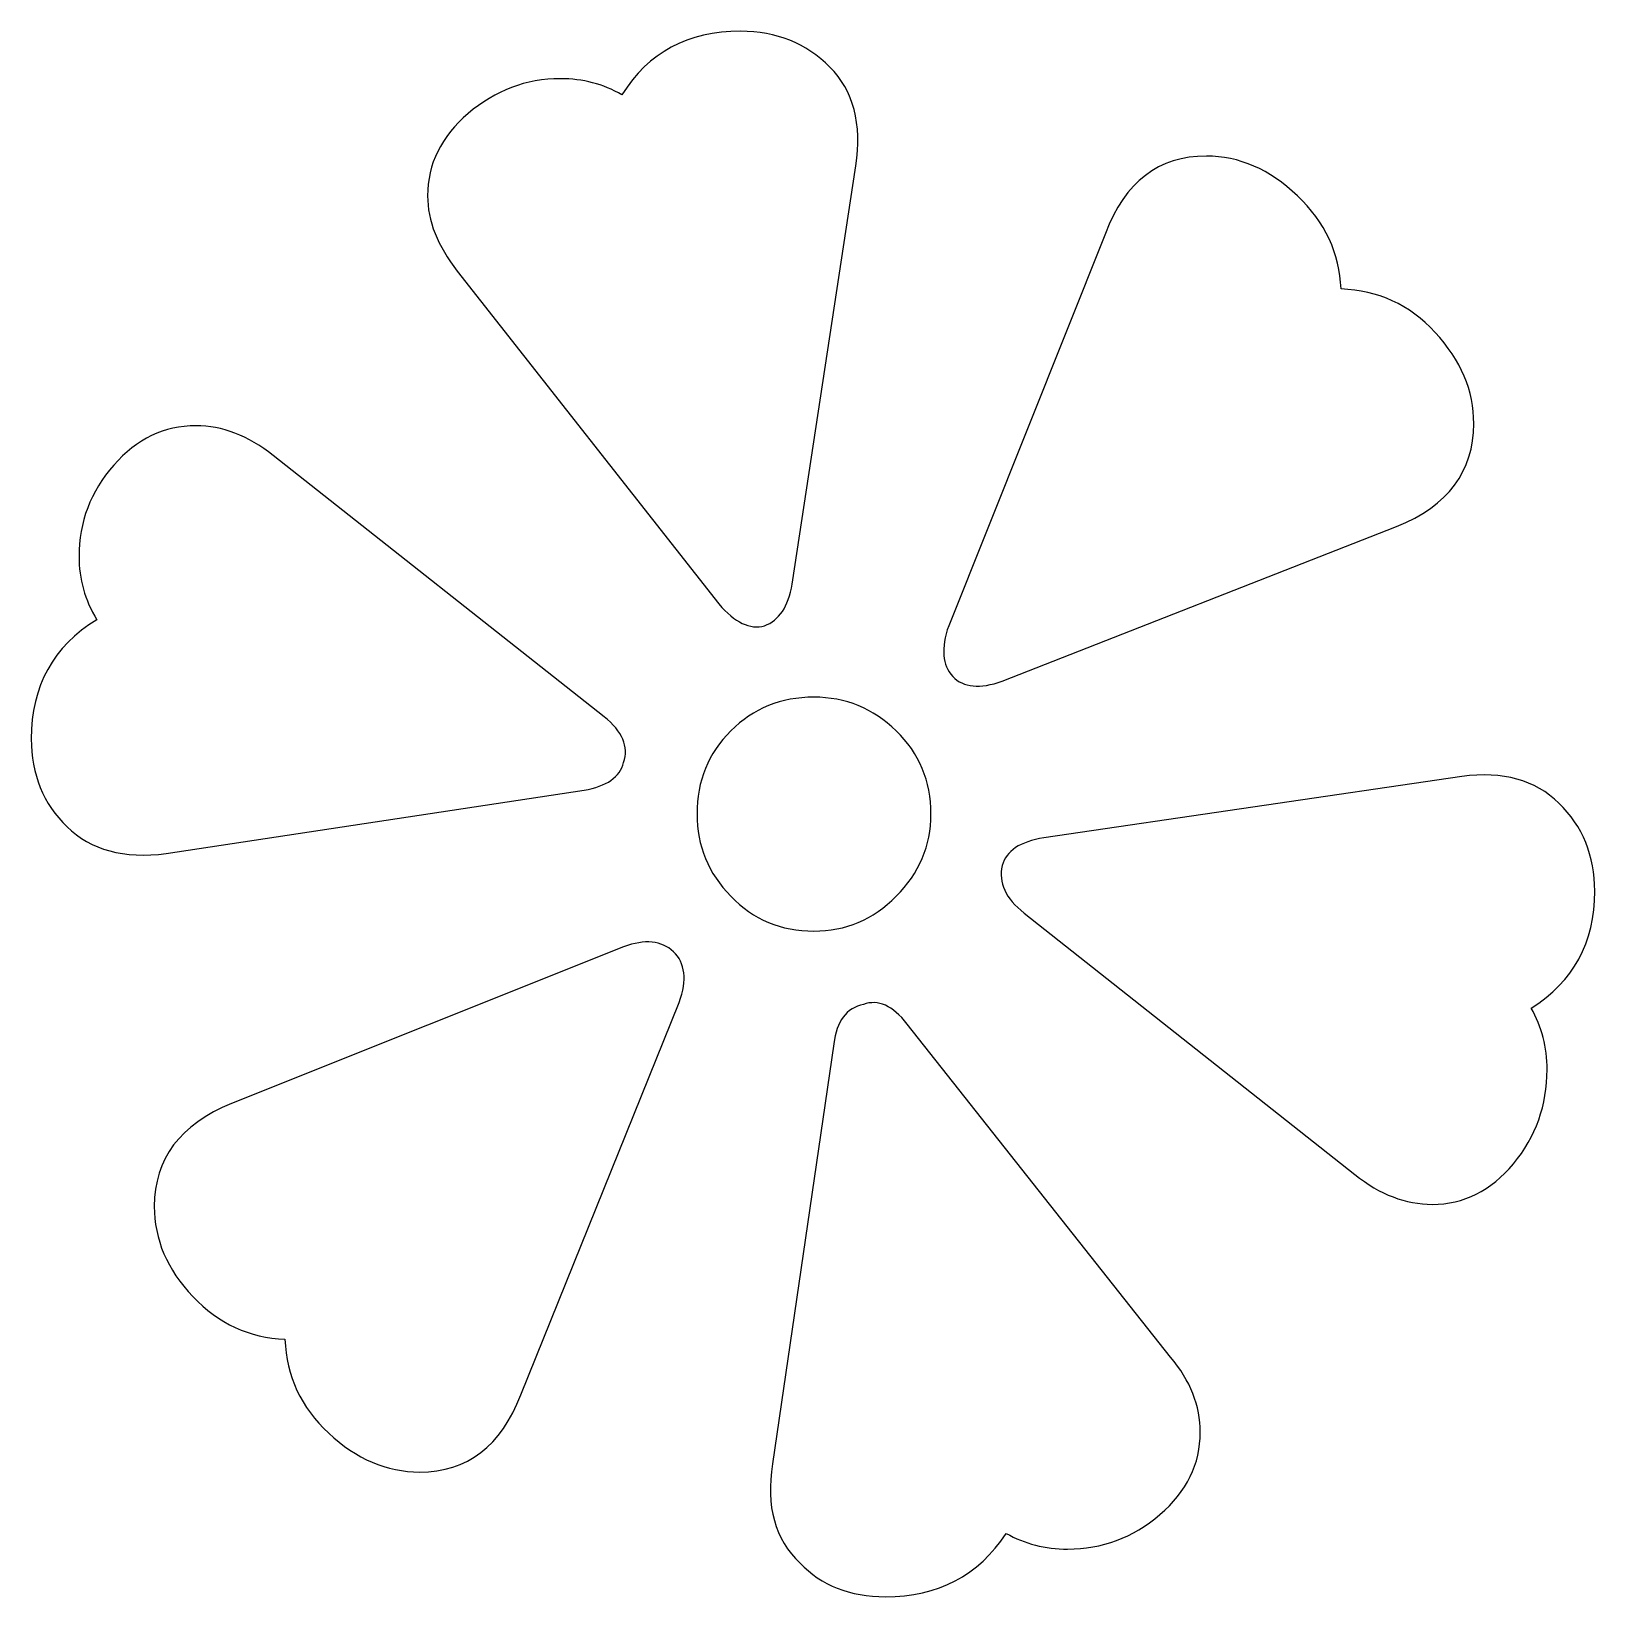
# Model space of a CAD drawing. Header units: centimetres. Extents: x -9.7 to 9.7, y -9.8 to 9.8.
import ezdxf

# ---------------------------------------------------------------- set-up
doc = ezdxf.new("R2010")
doc.units = ezdxf.units.CM
doc.header["$MEASUREMENT"] = 0
doc.layers.add('Camada 1', color=7, linetype='Continuous')

msp = doc.modelspace()

# ---------------------------------------------------------------- linework, layer by layer
at = {"layer": 'Camada 1'}
for points, knots in [([(-4.80527, 7.70572), (-4.80527, 8.1023), (-4.63707, 8.44407), (-4.29984, 8.73278), (-4.29984, 8.73278), (-3.96078, 9.01964), (-3.57763, 9.16627), (-3.14954, 9.16627), (-3.14954, 9.16627), (-2.86982, 9.16627), (-2.61439, 9.0997), (-2.38235, 8.96569), (-2.38235, 8.96569), (-2.05413, 9.49457), (-1.56129, 9.75717), (-0.90203, 9.75717), (-0.90203, 9.75717), (-0.45594, 9.75717), (-0.08542, 9.60877), (0.21049, 9.31106), (0.21049, 9.31106), (0.50635, 9.0152), (0.61247, 8.60417), (0.53333, 8.07895), (0.53333, 8.07895), (0.53333, 8.07895), (-0.25989, 2.86629), (-0.25989, 2.86629), (-0.25989, 2.86629), (-0.30844, 2.5839), (-0.42269, 2.4148), (-0.60438, 2.34646), (-0.60438, 2.34646), (-0.78514, 2.29611), (-0.9758, 2.38604), (-1.17276, 2.61808), (-1.17276, 2.61808), (-1.17276, 2.61808), (-4.43475, 6.76767), (-4.43475, 6.76767), (-4.43475, 6.76767), (-4.68023, 7.08065), (-4.80527, 7.39542), (-4.80527, 7.70572)], [0, 0, 0, 0, 0.08333333, 0.08333333, 0.08333333, 0.08333333, 0.16666667, 0.16666667, 0.16666667, 0.16666667, 0.25, 0.25, 0.25, 0.25, 0.33333333, 0.33333333, 0.33333333, 0.33333333, 0.41666667, 0.41666667, 0.41666667, 0.41666667, 0.5, 0.5, 0.5, 0.5, 0.58333333, 0.58333333, 0.58333333, 0.58333333, 0.66666667, 0.66666667, 0.66666667, 0.66666667, 0.75, 0.75, 0.75, 0.75, 0.83333333, 0.83333333, 0.83333333, 0.83333333, 1, 1, 1, 1]), ([(3.6451, 7.23715), (3.88973, 7.88107), (4.31063, 8.20124), (4.9042, 8.20124), (4.9042, 8.20124), (5.3143, 8.20124), (5.6939, 8.03754), (6.03924, 7.7057), (6.03924, 7.7057), (6.38635, 7.37653), (6.56621, 6.98889), (6.5842, 6.54553), (6.5842, 6.54553), (7.04465, 6.52934), (7.43679, 6.34947), (7.75697, 6.00411), (7.75697, 6.00411), (8.07897, 5.65515), (8.23901, 5.27743), (8.23901, 4.86548), (8.23901, 4.86548), (8.23901, 4.27461), (7.91884, 3.84472), (7.27675, 3.58212), (7.27675, 3.58212), (7.27675, 3.58212), (2.35907, 1.65569), (2.35907, 1.65569), (2.35907, 1.65569), (2.08025, 1.55676), (1.87337, 1.57653), (1.74209, 1.71504), (1.74209, 1.71504), (1.61075, 1.85535), (1.59461, 2.064), (1.69174, 2.34639), (1.69174, 2.34639), (1.69174, 2.34639), (3.6451, 7.23715), (3.6451, 7.23715)], [0, 0, 0, 0, 0.09090909, 0.09090909, 0.09090909, 0.09090909, 0.18181818, 0.18181818, 0.18181818, 0.18181818, 0.27272727, 0.27272727, 0.27272727, 0.27272727, 0.36363636, 0.36363636, 0.36363636, 0.36363636, 0.45454545, 0.45454545, 0.45454545, 0.45454545, 0.54545455, 0.54545455, 0.54545455, 0.54545455, 0.63636364, 0.63636364, 0.63636364, 0.63636364, 0.72727273, 0.72727273, 0.72727273, 0.72727273, 0.81818182, 0.81818182, 0.81818182, 0.81818182, 1, 1, 1, 1]), ([(-9.15097, 3.21162), (-9.15097, 3.63792), (-9.00799, 4.01744), (-8.71928, 4.3484), (-8.71928, 4.3484), (-8.43149, 4.67577), (-8.08973, 4.84034), (-7.69402, 4.84034), (-7.69402, 4.84034), (-7.36485, 4.84034), (-7.04555, 4.71895), (-6.73078, 4.47072), (-6.73078, 4.47072), (-6.73078, 4.47072), (-2.60452, 1.21145), (-2.60452, 1.21145), (-2.60452, 1.21145), (-2.37518, 1.02979), (-2.29422, 0.83913), (-2.36079, 0.64127), (-2.36079, 0.64127), (-2.40759, 0.46141), (-2.57217, 0.34449), (-2.85276, 0.29771), (-2.85276, 0.29771), (-2.85276, 0.29771), (-8.06454, -0.49374), (-8.06454, -0.49374), (-8.06454, -0.49374), (-8.59249, -0.56034), (-9.00347, -0.45056), (-9.30118, -0.15917), (-9.30118, -0.15917), (-9.59616, 0.12679), (-9.74634, 0.49377), (-9.74634, 0.93805), (-9.74634, 0.93805), (-9.74634, 1.59639), (-9.47385, 2.09102), (-8.92886, 2.42199), (-8.92886, 2.42199), (-9.07993, 2.6666), (-9.15097, 2.93103), (-9.15097, 3.21162)], [0, 0, 0, 0, 0.08333333, 0.08333333, 0.08333333, 0.08333333, 0.16666667, 0.16666667, 0.16666667, 0.16666667, 0.25, 0.25, 0.25, 0.25, 0.33333333, 0.33333333, 0.33333333, 0.33333333, 0.41666667, 0.41666667, 0.41666667, 0.41666667, 0.5, 0.5, 0.5, 0.5, 0.58333333, 0.58333333, 0.58333333, 0.58333333, 0.66666667, 0.66666667, 0.66666667, 0.66666667, 0.75, 0.75, 0.75, 0.75, 0.83333333, 0.83333333, 0.83333333, 0.83333333, 1, 1, 1, 1]), ([(-1.44615, -0.00087), (-1.44615, 0.41103), (-1.30584, 0.75817), (-1.02432, 1.03698), (-1.02432, 1.03698), (-0.74466, 1.31577), (-0.39929, 1.45608), (0.01084, 1.45608), (0.01084, 1.45608), (0.40838, 1.45608), (0.74921, 1.31577), (1.037, 1.03698), (1.037, 1.03698), (1.32481, 0.75816), (1.47047, 0.41103), (1.47047, -0.00087), (1.47047, -0.00087), (1.47047, -0.39661), (1.32482, -0.73657), (1.037, -1.02613), (1.037, -1.02613), (0.74921, -1.31574), (0.40838, -1.45965), (0.01084, -1.45965), (0.01084, -1.45965), (-0.39926, -1.45965), (-0.74462, -1.31577), (-1.02432, -1.02613), (-1.02432, -1.02613), (-1.30586, -0.73657), (-1.44615, -0.39661), (-1.44615, -0.00087)], [0, 0, 0, 0, 0.11111111, 0.11111111, 0.11111111, 0.11111111, 0.22222222, 0.22222222, 0.22222222, 0.22222222, 0.33333333, 0.33333333, 0.33333333, 0.33333333, 0.44444444, 0.44444444, 0.44444444, 0.44444444, 0.55555556, 0.55555556, 0.55555556, 0.55555556, 0.66666667, 0.66666667, 0.66666667, 0.66666667, 0.77777778, 0.77777778, 0.77777778, 0.77777778, 1, 1, 1, 1]), ([(2.87886, -0.29586), (2.87886, -0.29586), (8.09152, 0.4686), (8.09152, 0.4686), (8.09152, 0.4686), (8.60238, 0.53514), (9.00526, 0.42542), (9.30027, 0.13401), (9.30027, 0.13401), (9.59711, -0.15195), (9.74633, -0.5189), (9.74633, -0.96322), (9.74633, -0.96322), (9.74633, -1.60534), (9.48198, -2.08921), (8.95491, -2.42015), (8.95491, -2.42015), (9.08625, -2.65216), (9.15279, -2.90942), (9.15279, -3.18641), (9.15279, -3.18641), (9.15279, -3.6325), (9.01248, -4.02101), (8.73372, -4.36095), (8.73372, -4.36095), (8.45128, -4.69734), (8.11674, -4.86641), (7.72103, -4.86641), (7.72103, -4.86641), (7.39004, -4.86641), (7.06989, -4.74409), (6.75691, -4.49586), (6.75691, -4.49586), (6.75691, -4.49586), (2.63248, -1.23478), (2.63248, -1.23478), (2.63248, -1.23478), (2.40041, -1.05492), (2.31046, -0.85529), (2.35906, -0.64304), (2.35906, -0.64304), (2.40944, -0.45961), (2.58028, -0.34623), (2.87886, -0.29586)], [0, 0, 0, 0, 0.08333333, 0.08333333, 0.08333333, 0.08333333, 0.16666667, 0.16666667, 0.16666667, 0.16666667, 0.25, 0.25, 0.25, 0.25, 0.33333333, 0.33333333, 0.33333333, 0.33333333, 0.41666667, 0.41666667, 0.41666667, 0.41666667, 0.5, 0.5, 0.5, 0.5, 0.58333333, 0.58333333, 0.58333333, 0.58333333, 0.66666667, 0.66666667, 0.66666667, 0.66666667, 0.75, 0.75, 0.75, 0.75, 0.83333333, 0.83333333, 0.83333333, 0.83333333, 1, 1, 1, 1]), ([(-2.36078, -1.65571), (-2.09551, -1.55684), (-1.8895, -1.5784), (-1.74115, -1.71688), (-1.74115, -1.71688), (-1.59185, -1.85719), (-1.56753, -2.06766), (-1.66738, -2.34826), (-1.66738, -2.34826), (-1.66738, -2.34826), (-3.64329, -7.239), (-3.64329, -7.239), (-3.64329, -7.239), (-3.8906, -7.87934), (-4.30882, -8.20309), (-4.90419, -8.20309), (-4.90419, -8.20309), (-5.31517, -8.20309), (-5.69291, -8.04122), (-6.03825, -7.71919), (-6.03825, -7.71919), (-6.38361, -7.39727), (-6.56707, -7.00691), (-6.58327, -6.54828), (-6.58327, -6.54828), (-7.02669, -6.53029), (-7.41068, -6.35217), (-7.73177, -6.01586), (-7.73177, -6.01586), (-8.05287, -5.67772), (-8.21297, -5.30358), (-8.21297, -4.89165), (-8.21297, -4.89165), (-8.21297, -4.29983), (-7.89187, -3.86999), (-7.24973, -3.60911), (-7.24973, -3.60911), (-7.24973, -3.60911), (-2.36078, -1.65571), (-2.36078, -1.65571)], [0, 0, 0, 0, 0.09090909, 0.09090909, 0.09090909, 0.09090909, 0.18181818, 0.18181818, 0.18181818, 0.18181818, 0.27272727, 0.27272727, 0.27272727, 0.27272727, 0.36363636, 0.36363636, 0.36363636, 0.36363636, 0.45454545, 0.45454545, 0.45454545, 0.45454545, 0.54545455, 0.54545455, 0.54545455, 0.54545455, 0.63636364, 0.63636364, 0.63636364, 0.63636364, 0.72727273, 0.72727273, 0.72727273, 0.72727273, 0.81818182, 0.81818182, 0.81818182, 0.81818182, 1, 1, 1, 1]), ([(0.25901, -2.86443), (0.29232, -2.58384), (0.41638, -2.42017), (0.63049, -2.37339), (0.63049, -2.37339), (0.81035, -2.30865), (0.99382, -2.38778), (1.17368, -2.61802), (1.17368, -2.61802), (1.17368, -2.61802), (4.45814, -6.77129), (4.45814, -6.77129), (4.45814, -6.77129), (4.70637, -7.06445), (4.82869, -7.37928), (4.82869, -7.70665), (4.82869, -7.70665), (4.82869, -8.10236), (4.66145, -8.44412), (4.32506, -8.73366), (4.32506, -8.73366), (3.98512, -9.02327), (3.60558, -9.16358), (3.17386, -9.16358), (3.17386, -9.16358), (2.89512, -9.16358), (2.63969, -9.09884), (2.40945, -8.9675), (2.40945, -8.9675), (2.06226, -9.49455), (1.56038, -9.75718), (0.90389, -9.75718), (0.90389, -9.75718), (0.45783, -9.75718), (0.10257, -9.61864), (-0.16095, -9.33803), (-0.16095, -9.33803), (-0.47393, -9.04127), (-0.58905, -8.63117), (-0.50449, -8.10237), (-0.50449, -8.10237), (-0.50449, -8.10237), (0.25901, -2.86443), (0.25901, -2.86443)], [0, 0, 0, 0, 0.08333333, 0.08333333, 0.08333333, 0.08333333, 0.16666667, 0.16666667, 0.16666667, 0.16666667, 0.25, 0.25, 0.25, 0.25, 0.33333333, 0.33333333, 0.33333333, 0.33333333, 0.41666667, 0.41666667, 0.41666667, 0.41666667, 0.5, 0.5, 0.5, 0.5, 0.58333333, 0.58333333, 0.58333333, 0.58333333, 0.66666667, 0.66666667, 0.66666667, 0.66666667, 0.75, 0.75, 0.75, 0.75, 0.83333333, 0.83333333, 0.83333333, 0.83333333, 1, 1, 1, 1])]:
    msp.add_open_spline(points, degree=3, knots=knots, dxfattribs=at)

doc.saveas('drawing.dxf')
